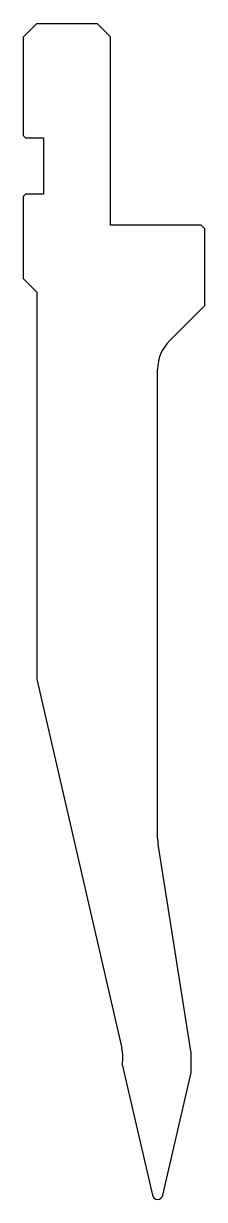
# Model space of a CAD drawing. Header units: metres. Extents: x 127 to 154, y 45 to 220.
import ezdxf

# ---------------------------------------------------------------- set-up
doc = ezdxf.new("R2010")
doc.units = ezdxf.units.M

msp = doc.modelspace()

# ---------------------------------------------------------------- linework, layer by layer
for p, q in [((128.828368, 220.346665), (126.828368, 218.346665)), ((128.828368, 220.346665), (137.828368, 220.346665)), ((139.828368, 218.346665), (137.828368, 220.346665)), ((126.828368, 203.646665), (126.828368, 218.346665)), ((139.828368, 190.346665), (139.828368, 218.346665)), ((126.828368, 203.646665), (127.128368, 203.346665)), ((127.128368, 203.346665), (129.828368, 203.346665)), ((129.828368, 203.346665), (129.828368, 194.946665)), ((127.128368, 194.946665), (126.828368, 194.646665)), ((126.828368, 182.346665), (126.828368, 194.646665)), ((129.828368, 194.946665), (127.128368, 194.946665)), ((153.328368, 190.346665), (139.828368, 190.346665)), ((153.828368, 189.846665), (153.328368, 190.346665)), ((153.828368, 189.846665), (153.828368, 178.346665)), ((126.828368, 182.346665), (128.828368, 180.346665)), ((128.828368, 180.346665), (128.828368, 122.779607)), ((148.585728, 173.104024), (153.828368, 178.346665)), ((146.828368, 99.136665), (146.828368, 168.861383)), ((128.828368, 122.779607), (141.504589, 67.872864)), ((151.828368, 67.095697), (146.902238, 98.198058)), ((151.828368, 64.247715), (151.828368, 67.095697)), ((141.556817, 65.423931), (146.048872, 45.966704)), ((147.607864, 45.966704), (151.828368, 64.247715))]:
    msp.add_line(p, q)
for centre, radius, start, end in [((152.828368, 168.861383), 6, 135, 180), ((152.828368, 99.136665), 6, 180, 189), ((135.658368, 66.523158), 6, 349.443536, 13), ((146.828368, 46.146665), 0.8, 193, 347)]:
    msp.add_arc(centre, radius, start, end)

doc.saveas('drawing.dxf')
